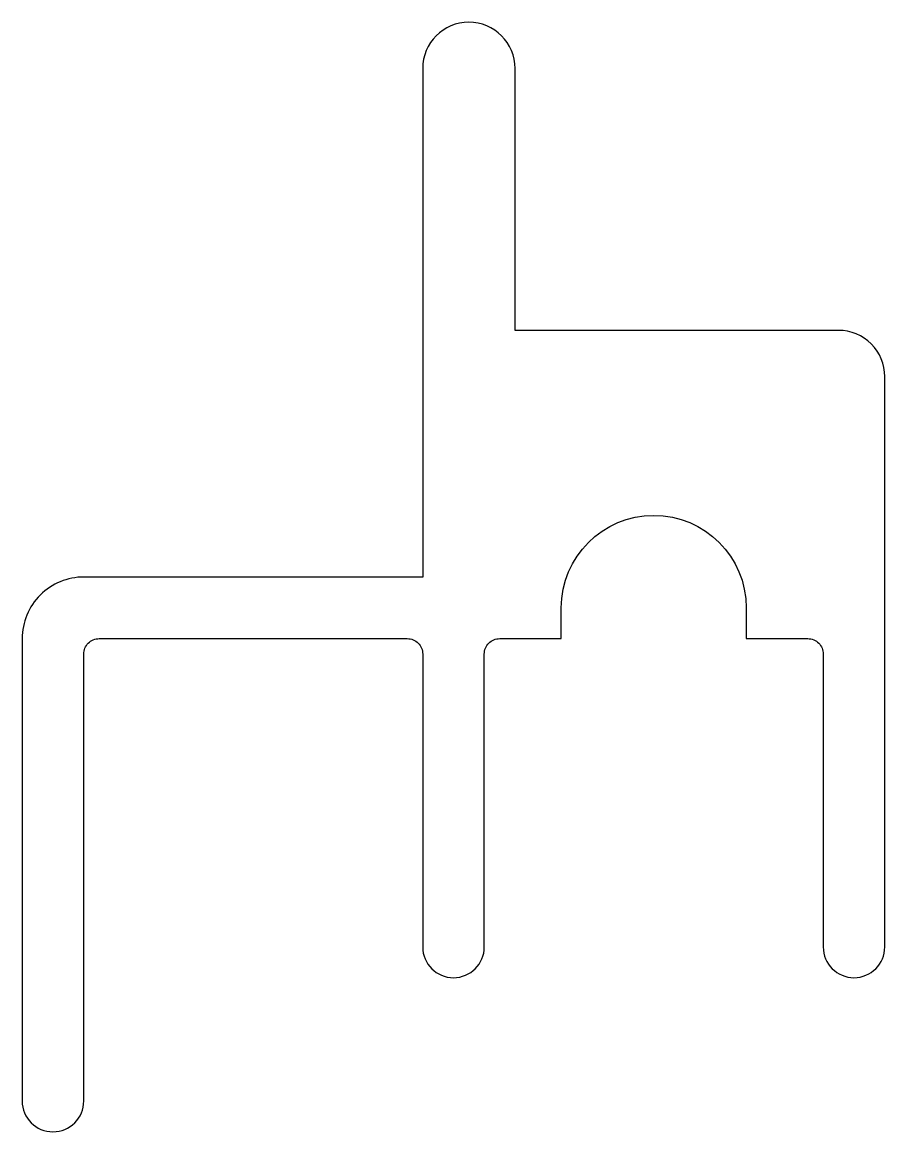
# Model space of a CAD drawing. Extents: x 596.2 to 624.2, y 279.8 to 315.8.
import ezdxf

# ---------------------------------------------------------------- set-up
doc = ezdxf.new("R2010")
doc.units = 0
doc.header["$LTSCALE"] = 15
doc.layers.add('ANA', color=220, linetype='CONTINUOUS')

msp = doc.modelspace()

# ---------------------------------------------------------------- linework, layer by layer
at = {"layer": 'ANA', "color": 0}
msp.add_lwpolyline([(608.718, 295.827, -0.414214), (609.218, 295.327), (609.218, 285.827, 1), (611.218, 285.827), (611.218, 295.327, -0.414214), (611.718, 295.827), (613.718, 295.827), (613.718, 296.827, -1), (619.718, 296.827), (619.718, 295.827), (621.718, 295.827, -0.414214), (622.218, 295.327), (622.218, 285.827, 1), (624.218, 285.827), (624.218, 304.327, 0.414214), (622.718, 305.827), (612.218, 305.827), (612.218, 314.327, 1), (609.218, 314.327), (609.218, 297.827), (598.218, 297.827, 0.414214), (596.218, 295.827), (596.218, 280.827, 1), (598.218, 280.827), (598.218, 295.327, -0.414214), (598.718, 295.827)], format="xyb", close=True, dxfattribs=at)

doc.saveas('drawing.dxf')
